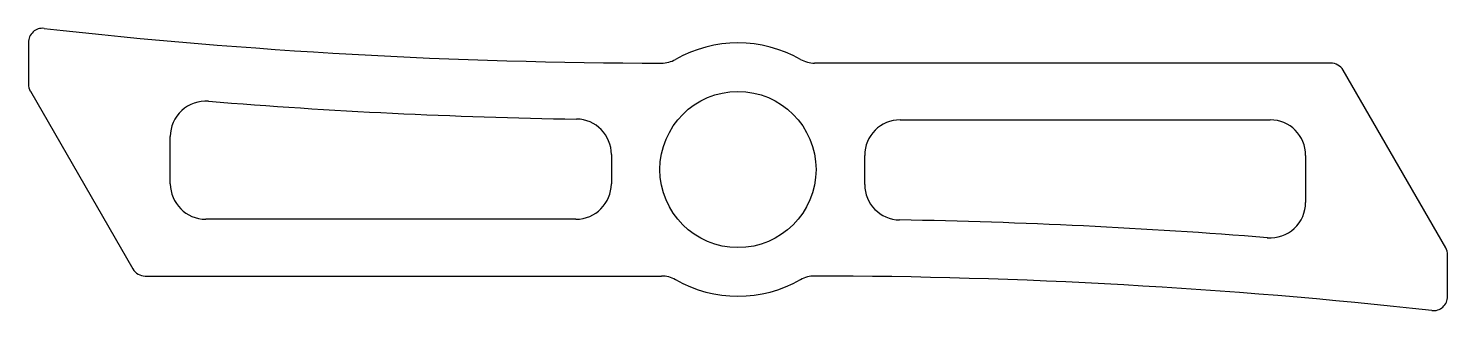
# Model space of a CAD drawing. Extents: x -49 to 51, y 8 to 28.
import ezdxf

# ---------------------------------------------------------------- set-up
doc = ezdxf.new("R2010")
doc.units = 0
doc.layers.get('0').update_dxf_attribs({"linetype": 'CONTINUOUS'})

msp = doc.modelspace()

# ---------------------------------------------------------------- linework, layer by layer
for p, q in [((-48.84, 27.23), (-48.84, 24.3)), ((42.93, 25.78), (6.56, 25.78)), ((51.03, 12.77), (43.8, 25.28)), ((-48.7, 23.8), (-41.48, 11.28)), ((12.59, 21.78), (38.66, 21.78)), ((-38.84, 17.28), (-38.84, 20.6)), ((-7.76, 19.34), (-7.76, 17.28)), ((-7.76, 19.34), (-7.76, 17.28)), ((10.09, 17.23), (10.09, 19.28)), ((10.09, 17.23), (10.09, 19.28)), ((41.16, 19.28), (41.16, 15.97)), ((-10.26, 14.78), (-36.34, 14.78)), ((51.16, 9.34), (51.16, 12.27)), ((-40.61, 10.78), (-4.23, 10.78))]:
    msp.add_line(p, q)
msp.add_circle((1.16, 18.28), 5.5)
for centre, radius, start, end in [((-47.84, 27.23), 1, 83.6743, 180), ((-3.66, 425.78), 400, 263.6743, 269.917), ((1.16, 18.28), 8.92, 60.4082, 119.5874), ((-4.23, 27.78), 2, 269.917, 299.5874), ((6.56, 27.78), 2, 240.4082, 270), ((42.93, 24.78), 1, 30, 90), ((-47.84, 24.3), 1, 180, 210), ((-36.34, 20.6), 2.5, 85.3885, 180), ((-3.66, 425.78), 404, 265.3885, 269.0687), ((-10.26, 19.34), 2.5, 360, 89.0687), ((12.59, 19.28), 2.5, 90, 180), ((38.66, 19.28), 2.5, 0, 90), ((-36.34, 17.28), 2.5, 180, 270), ((-10.26, 17.28), 2.5, 270, 0), ((12.59, 17.23), 2.5, 180, 269.0687), ((38.66, 15.97), 2.5, 265.3885, 0), ((5.98, -389.22), 404, 85.3885, 89.0687), ((50.16, 12.27), 1, 0, 30), ((-40.61, 11.78), 1, 210, 270), ((-4.23, 8.78), 2, 60.4082, 90), ((1.16, 18.28), 8.92, 240.4082, 299.5874), ((6.56, 8.78), 2, 89.917, 119.5874), ((5.98, -389.22), 400, 83.6743, 89.917), ((50.16, 9.34), 1, 263.6743, 360)]:
    msp.add_arc(centre, radius, start, end)

doc.saveas('drawing.dxf')
